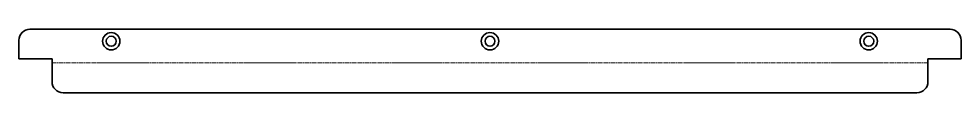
# Model space of a CAD drawing. Header units: millimetres. Extents: x 0 to 510, y 0 to 35.
import ezdxf

# ---------------------------------------------------------------- set-up
doc = ezdxf.new("R2010")
doc.units = ezdxf.units.MM
doc.linetypes.add('Chain', pattern=[13.68, 9.12, -1.14, 2.28, -1.14])
doc.layers.add('SIMUMAK Bend Centerline (ISO)', color=7, linetype='Chain', lineweight=9)
doc.layers.add('SIMUMAK Visible (ISO)', color=7, linetype='Continuous', lineweight=35)

# ---------------------------------------------------------------- blocks, each defined once
blk = doc.blocks.new('2DOF-150-17-FUE1-02_Sheet_VIEW7')
at = {"layer": 'SIMUMAK Bend Centerline (ISO)', "ltscale": 0.263158}
blk.add_line((237, -1), (-237, -1), dxfattribs=at)
at = {"layer": 'SIMUMAK Visible (ISO)'}
for p, q in [((-249, 17.26), (249, 17.26)), ((-255, 1.26), (-255, 11.26)), ((255, 11.26), (255, 1.26)), ((-255, 1.26), (-237, 1.26)), ((-237, 1.26), (-237, -11.26)), ((237, -11.26), (237, 1.26)), ((237, 1.26), (255, 1.26)), ((231, -17.26), (-231, -17.26))]:
    blk.add_line(p, q, dxfattribs=at)
for centre, radius in [((-205, 10.76), 4.7), ((0, 10.76), 4.7), ((205, 10.76), 4.7), ((-205, 10.76), 2.7), ((0, 10.76), 2.7), ((205, 10.76), 2.7)]:
    blk.add_circle(centre, radius, dxfattribs=at)
at = {"layer": 'SIMUMAK Visible (ISO)', "extrusion": (0, 0, -1)}
for centre, start, end in [((249, 11.26), 0, 90), ((-249, 11.26), 90, 180), ((231, -11.26), 270, 0), ((-231, -11.26), 180, 270)]:
    blk.add_arc(centre, 6, start, end, dxfattribs=at)

msp = doc.modelspace()

# ---------------------------------------------------------------- block references
msp.add_blockref('2DOF-150-17-FUE1-02_Sheet_VIEW7', (255, 17.26))

doc.saveas('drawing.dxf')
